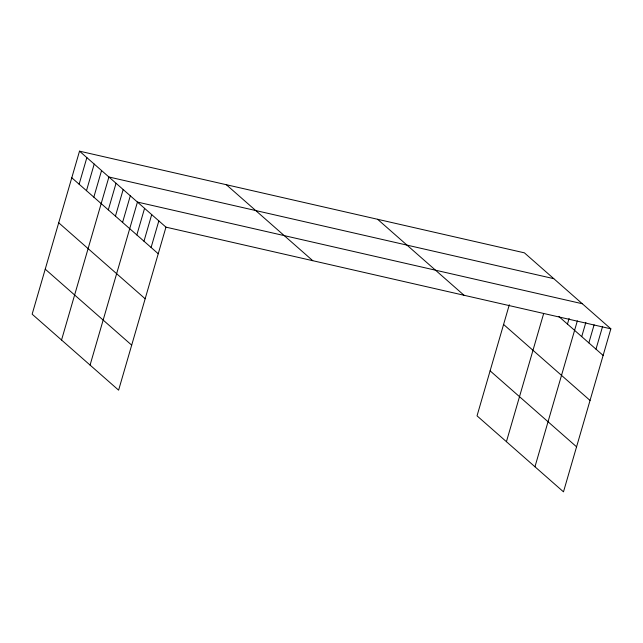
<?xml version="1.0" encoding="UTF-8"?>
<svg xmlns="http://www.w3.org/2000/svg" width="643" height="643" viewBox="0 0 643 643"><rect width="100%" height="100%" fill="white"/><g stroke="black" fill="none" stroke-linecap="round" stroke-linejoin="round"><path stroke-width="0.96" d="M79.515 151.161L32.15 314.178L118.609 390.164L165.966 227.148L79.515 151.161L524.391 252.836L610.85 328.822L563.485 491.839L477.034 415.852L509.304 304.766M79.129 184.228L86.861 157.615M86.483 190.682L94.208 164.078M93.83 197.144L101.562 170.532M61.543 340.018L108.908 176.994L553.792 278.668M108.313 209.867L116.037 183.263M115.443 216.136L123.175 189.532M122.58 222.406L130.304 195.802M90.076 365.087L137.441 202.071L582.317 303.745M136.838 234.944L144.571 208.34M143.976 241.213L151.708 214.609M151.105 247.483L158.837 220.879M506.427 441.693L543.608 313.72M567.456 324.08L569.111 318.381M534.96 466.77L577.35 320.849M581.722 336.619L585.861 322.368M588.851 342.888L594.1 324.836M595.989 349.157L602.612 326.355M165.966 227.148L610.85 328.822M558.896 316.557L603.118 355.426M503.582 324.458L590.041 400.444M377.586 219.279L464.037 295.266M490.111 370.842L576.57 446.821M226.32 184.71L312.779 260.696M71.783 177.765L158.242 253.752M58.706 222.783L145.157 298.77M45.227 269.16L131.686 345.146"/></g></svg>
